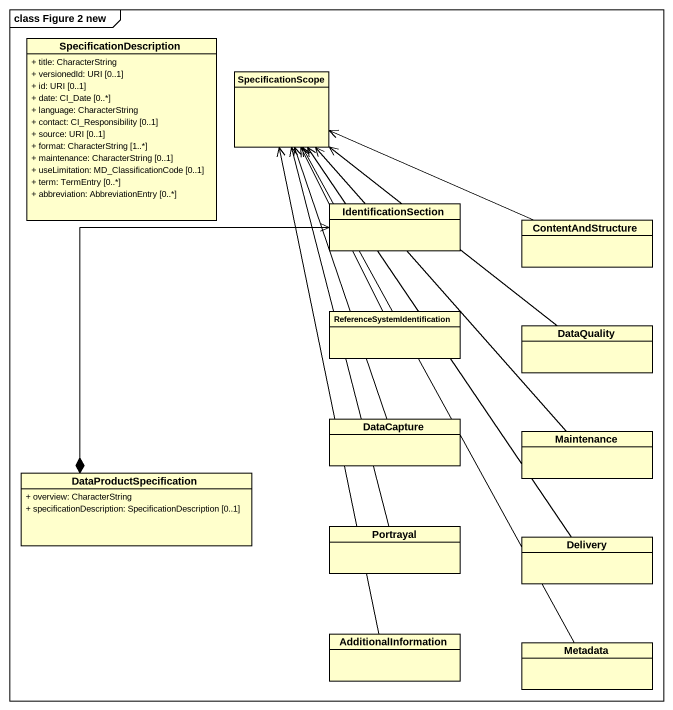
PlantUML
@startuml
mainframe class Figure 2 new
hide circle
hide empty members
skinparam classAttributeIconSize 0
class SpecificationDescription {
  + title: CharacterString
  + versionedId: URI [0..1]
  + id: URI [0..1]
  + date: CI_Date [0..*]
  + language: CharacterString
  + contact: CI_Responsibility [0..1]
  + source: URI [0..1]
  + format: CharacterString [1..*]
  + maintenance: CharacterString [0..1]
  + useLimitation: MD_ClassificationCode [0..1]
  + term: TermEntry [0..*]
  + abbreviation: AbbreviationEntry [0..*]
}
class SpecificationScope
class IdentificationSection
class ContentAndStructure
class "ReferenceSystemIdentification" as ReferenceSystemIdentificatio
class DataQuality
class DataCapture
class Maintenance
class DataProductSpecification {
  + overview: CharacterString
  + specificationDescription: SpecificationDescription [0..1]
}
class Portrayal
class Delivery
class AdditionalInformation
class Metadata
ContentAndStructure -left-> SpecificationScope
ReferenceSystemIdentificatio -up-> SpecificationScope
DataQuality -up-> SpecificationScope
DataCapture -up-> SpecificationScope
Maintenance -up-> SpecificationScope
DataProductSpecification *-up-> IdentificationSection
Portrayal -up-> SpecificationScope
Delivery -up-> SpecificationScope
AdditionalInformation -up-> SpecificationScope
Metadata -up-> SpecificationScope
@enduml
